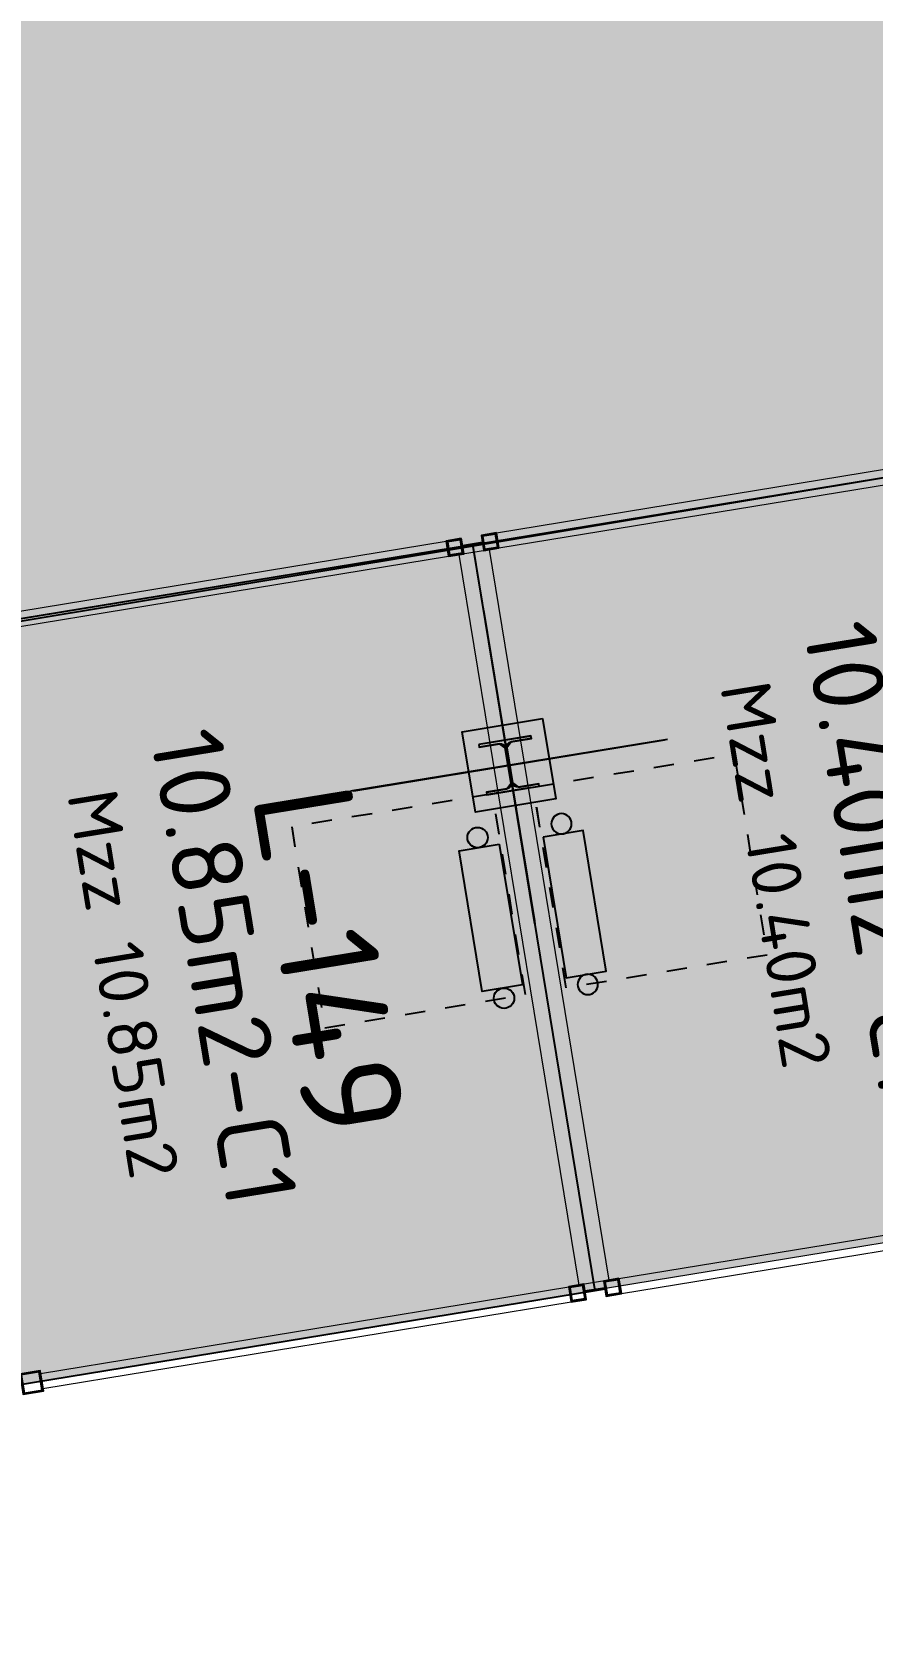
# Model space of a CAD drawing. Header units: metres. Extents: x 2 to 659295185, y -28 to 1124222152.
# Drawn here: x 655548.68 to 655552.81, y 1126663.12 to 1126670.96 of the extents above; entities that cross this region are included whole.
import ezdxf
from ezdxf.enums import TextEntityAlignment as Align

# ---------------------------------------------------------------- set-up
doc = ezdxf.new("R2010")
doc.units = ezdxf.units.M
doc.header["$MEASUREMENT"] = 0
for name, pattern in [('CCSM_C1_CUERPO BJ$0$CONTINUA', [0]), ('CCSM_C1_CUERPO HP$0$CONTINUA', [0]), ('DASHDOT', [1, 0.5, -0.25, 0, -0.25]), ('HIDDEN', [0.375, 0.25, -0.125])]:
    doc.linetypes.add(name, pattern=pattern)
doc.layers.get('0').update_dxf_attribs({"linetype": 'CONTINUOUS'})
for name, color, linetype in [('CCSM_C1_CUERPO BJ$0$A-AREAS COMERCIALES', 151, 'CONTINUOUS'), ('CCSM_C1_CUERPO BJ$0$A-FRENTE DE LOCAL', 4, 'CONTINUOUS'), ('CCSM_C1_CUERPO BJ$0$A-PARED', 2, 'CCSM_C1_CUERPO BJ$0$CONTINUA'), ('CCSM_C1_CUERPO BJ$0$ID_AREA EXACTA', 7, 'CONTINUOUS'), ('CCSM_C1_CUERPO BJ$0$ID_Nº LOCAL', 7, 'CONTINUOUS'), ('CCSM_C1_CUERPO BJ$0$ID_RUBRO', 7, 'CONTINUOUS'), ('CCSM_C1_CUERPO HP$0$A-MARCOS LOCALES', 4, 'CONTINUOUS'), ('CCSM_C1_CUERPO HP$0$A-PARED', 2, 'CCSM_C1_CUERPO HP$0$CONTINUA'), ('E_COTAS EJES J', 8, 'CONTINUOUS'), ('MESAS DE FERIA', 7, 'CONTINUOUS')]:
    doc.layers.add(name, color=color, linetype=linetype)
doc.layers.add('LOCALES ASIGNADOS', color=41, linetype='DASHDOT', lineweight=0)
doc.styles.add('CCSM_C1_CUERPO BJ$0$ROMANS', font='romans__.ttf')

# ---------------------------------------------------------------- blocks, each defined once
blk = doc.blocks.new('TUBO3X3')
at = {"layer": 'CCSM_C1_CUERPO HP$0$A-MARCOS LOCALES'}
for points in [[(-0.05, 0.0125), (0.025, 0.0125), (0.025, 0.0875), (-0.05, 0.0875)], [(-0.045, 0.0175), (0.02, 0.0175), (0.02, 0.0825), (-0.045, 0.0825)]]:
    blk.add_lwpolyline(points, close=True, dxfattribs=at)
blk = doc.blocks.new('SEPARADOR MINILOCAL')
at = {"layer": 'CCSM_C1_CUERPO HP$0$A-MARCOS LOCALES'}
for p, q in [((0.5377, -0.0429), (0.6377, -0.0429)), ((0.5377, -0.0479), (0.6377, -0.0479))]:
    blk.add_line(p, q, dxfattribs=at)
for p in [(0.5127, -0.0954), (0.6877, -0.0954)]:
    blk.add_blockref('TUBO3X3', p, dxfattribs=at)
blk = doc.blocks.new('4X4')
at = {"layer": 'CCSM_C1_CUERPO HP$0$A-MARCOS LOCALES'}
for points in [[(72.9, -0.2149), (73, -0.2149), (73, -0.1149), (72.9, -0.1149)], [(72.905, -0.2099), (72.995, -0.2099), (72.995, -0.1199), (72.905, -0.1199)]]:
    blk.add_lwpolyline(points, close=True, dxfattribs=at)
blk = doc.blocks.new('CCSM_C1_CUERPO BJ$0$IDENT LOCAL')
at = {"style": 'CCSM_C1_CUERPO BJ$0$ROMANS'}
for tag, height, p in [('AREA-EXACTA', 0.5, (0.587, 0.096)), ('NºLOCAL', 0.7, (1.17, 0.119)), ('RUBRO', 0.35, (0, 0)), ('USO', 0.35, (-0.587, -0.096))]:
    blk.add_attdef(tag, text='', height=height, rotation=279.3085, dxfattribs=at).set_placement(p, align=Align.BOTTOM_CENTER)
blk = doc.blocks.new('COLUMNAS MZZ LOCATEL')
at = {"color": 8}
for p, q in [((0, -0.7737), (0, 0.7737)), ((0.7889, 0), (-0.7889, 0))]:
    blk.add_line(p, q, dxfattribs=at)
blk.add_lwpolyline([(-0.2, 0.2), (0.2, 0.2), (0.2, -0.2), (-0.2, -0.2)], close=True)
blk = doc.blocks.new('ESC')
at = {"layer": 'MESAS DE FERIA'}
blk.add_lwpolyline([(68.2316, 75.5928), (68.9316, 75.5928), (68.9316, 75.3928), (68.2316, 75.3928)], close=True, dxfattribs=at)
for centre in [(68.1816, 75.4928), (68.9816, 75.4928)]:
    blk.add_circle(centre, 0.05, dxfattribs=at)

msp = doc.modelspace()

# ---------------------------------------------------------------- hatches: boundary and pattern name
at = {"layer": 'LOCALES ASIGNADOS'}
for points in [[(655552.0475, 1126766.2036), (655481.9173, 1126797.9895), (655477.5131, 1126790.9099), (655473.5315, 1126784.2823), (655468.8767, 1126776.1437), (655463.5388, 1126766.3475), (655461.3917, 1126762.2727), (655460.3726, 1126760.2599), (655457.5102, 1126754.5906), (655453.7975, 1126746.8941), (655450.9417, 1126740.6836), (655446.1355, 1126729.7442), (655441.9098, 1126719.3699), (655440.9385, 1126716.7924), (655462.8638, 1126708.3455), (655463.9885, 1126701.2842), (655471.536, 1126655.2372), (655553.5835, 1126668.8883), (655553.0078, 1126672.4046), (655567.0451, 1126674.7032)], [(655550.8411, 1126668.4413), (655551.4426, 1126664.7716), (655554.1837, 1126665.2234), (655553.5813, 1126668.888)], [(655542.3815, 1126667.0547), (655542.9821, 1126663.39), (655551.4443, 1126664.7745), (655550.8432, 1126668.4417)]]:
    msp.add_hatch(color=256, dxfattribs=at).paths.add_polyline_path(points)

# ---------------------------------------------------------------- linework, layer by layer
for points in [[(655471.6126, 1126655.25), (655553.5834, 1126668.8883), (655553.0076, 1126672.4046), (655567.045, 1126674.7031), (655552.0473, 1126766.2035), (655481.9172, 1126797.9895), (655477.5129, 1126790.9098), (655473.5313, 1126784.2823), (655468.8766, 1126776.1437), (655463.5386, 1126766.3474), (655461.3916, 1126762.2726), (655460.3725, 1126760.2599), (655457.5101, 1126754.5906), (655453.7973, 1126746.8941), (655450.9415, 1126740.6836), (655446.1353, 1126729.7441), (655441.9096, 1126719.3698), (655434.3244, 1126698.7954), (655428.6842, 1126681.1389), (655469.2363, 1126669.8084), (655471.5359, 1126655.2372), (655471.6126, 1126655.2498)], [(655550.8432, 1126668.4417), (655551.4447, 1126664.7719), (655542.9826, 1126663.3875), (655542.3819, 1126667.0522), (655550.8436, 1126668.4392)]]:
    msp.add_lwpolyline(points)
at = {"layer": 'CCSM_C1_CUERPO BJ$0$A-AREAS COMERCIALES', "lineweight": 5}
for points in [[(655550.8436, 1126668.4392), (655553.5834, 1126668.8883), (655554.1858, 1126665.2238), (655551.4455, 1126664.7746)], [(655551.4455, 1126664.7746), (655550.8436, 1126668.4392), (655547.9534, 1126667.9655), (655548.5541, 1126664.3007)]]:
    msp.add_lwpolyline(points, close=True, dxfattribs=at)
at = {"layer": 'CCSM_C1_CUERPO BJ$0$A-FRENTE DE LOCAL', "lineweight": 5}
for p, q in [((655550.9609, 1126668.4964), (655553.4046, 1126668.897)), ((655550.973, 1126668.4224), (655553.4167, 1126668.8229)), ((655548.12, 1126668.0308), (655550.7142, 1126668.456)), ((655548.1321, 1126667.9568), (655550.7263, 1126668.382)), ((655551.5628, 1126664.8318), (655554.0053, 1126665.2322)), ((655551.5628, 1126664.8318), (655554.0053, 1126665.2322)), ((655548.7207, 1126664.366), (655551.3161, 1126664.7914)), ((655548.7207, 1126664.366), (655551.3161, 1126664.7914)), ((655548.7328, 1126664.292), (655551.3282, 1126664.7174)), ((655548.7329, 1126664.2919), (655551.3282, 1126664.7174))]:
    msp.add_line(p, q, dxfattribs=at)
for points in [[(655551.5749, 1126664.7578), (655554.0174, 1126665.1582)], [(655551.5749, 1126664.7578), (655554.0174, 1126665.1581)]]:
    msp.add_lwpolyline(points, dxfattribs=at)
at = {"layer": 'CCSM_C1_CUERPO BJ$0$A-PARED', "lineweight": 5}
for points in [[(655550.7768, 1126668.3902), (655550.9249, 1126668.4145)], [(655550.7768, 1126668.3903), (655551.3654, 1126664.7995)], [(655550.7768, 1126668.3902), (655551.3654, 1126664.7995)], [(655550.9249, 1126668.4145), (655551.5134, 1126664.8238)], [(655550.9249, 1126668.4145), (655551.5134, 1126664.8237)], [(655551.5134, 1126664.8238), (655551.363, 1126664.7991)], [(655551.5134, 1126664.8237), (655551.363, 1126664.7991)]]:
    msp.add_lwpolyline(points, dxfattribs=at)
at = {"layer": 'E_COTAS EJES J'}
for p, q in [((655550.8976, 1126668.1174), (655551.1479, 1126666.5904)), ((655550.8976, 1126668.1173), (655551.1479, 1126666.5904)), ((655551.8012, 1126667.4815), (655550.2442, 1126667.2263)), ((655551.8012, 1126667.4815), (655550.2443, 1126667.2263)), ((655551.1307, 1126667.4983), (655550.8741, 1126667.4562)), ((655551.1307, 1126667.4982), (655550.8741, 1126667.4562)), ((655550.8741, 1126667.4562), (655550.8761, 1126667.4439)), ((655550.8741, 1126667.4562), (655550.8761, 1126667.4438)), ((655550.8761, 1126667.4439), (655550.9765, 1126667.4603)), ((655550.8761, 1126667.4438), (655550.9765, 1126667.4603)), ((655550.976, 1126667.4603), (655550.8773, 1126667.4441)), ((655550.976, 1126667.4602), (655550.8774, 1126667.444)), ((655551.0047, 1126667.4396), (655550.976, 1126667.4603)), ((655551.0047, 1126667.4396), (655550.976, 1126667.4602)), ((655550.9765, 1126667.4603), (655550.9861, 1126667.46)), ((655550.9765, 1126667.4603), (655550.9861, 1126667.46)), ((655550.9861, 1126667.46), (655550.9948, 1126667.4561)), ((655550.9861, 1126667.46), (655550.9948, 1126667.456)), ((655550.9948, 1126667.4561), (655551.0013, 1126667.4491)), ((655550.9948, 1126667.456), (655551.0013, 1126667.449)), ((655551.0013, 1126667.4491), (655551.0047, 1126667.4401)), ((655551.0013, 1126667.449), (655551.0047, 1126667.4401)), ((655551.0047, 1126667.4401), (655551.0331, 1126667.2664)), ((655551.0047, 1126667.4401), (655551.0331, 1126667.2664)), ((655551.033, 1126667.2669), (655551.0047, 1126667.4396)), ((655551.0331, 1126667.2669), (655551.0047, 1126667.4396)), ((655551.0328, 1126667.4696), (655551.0121, 1126667.4408)), ((655551.0121, 1126667.4413), (655551.0124, 1126667.4509)), ((655551.0121, 1126667.4413), (655551.0124, 1126667.4508)), ((655551.0405, 1126667.2677), (655551.0121, 1126667.4413)), ((655551.0405, 1126667.2676), (655551.0121, 1126667.4413)), ((655551.0121, 1126667.4408), (655551.0404, 1126667.2681)), ((655551.0328, 1126667.4695), (655551.0122, 1126667.4408)), ((655551.0122, 1126667.4408), (655551.0405, 1126667.2681)), ((655551.0124, 1126667.4509), (655551.0163, 1126667.4596)), ((655551.0124, 1126667.4508), (655551.0164, 1126667.4596)), ((655551.0163, 1126667.4596), (655551.0233, 1126667.4661)), ((655551.0164, 1126667.4596), (655551.0233, 1126667.4661)), ((655551.0233, 1126667.4661), (655551.0323, 1126667.4695)), ((655551.0233, 1126667.4661), (655551.0323, 1126667.4694)), ((655551.0323, 1126667.4695), (655551.1327, 1126667.4859)), ((655551.0323, 1126667.4694), (655551.1327, 1126667.4859)), ((655551.1315, 1126667.4857), (655551.0328, 1126667.4696)), ((655551.1315, 1126667.4857), (655551.0328, 1126667.4695)), ((655551.1327, 1126667.4859), (655551.1307, 1126667.4983)), ((655551.1327, 1126667.4859), (655551.1307, 1126667.4982)), ((655551.0129, 1126667.2383), (655550.9125, 1126667.2218)), ((655551.0129, 1126667.2383), (655550.9125, 1126667.2218)), ((655550.9125, 1126667.2218), (655550.9145, 1126667.2095)), ((655550.9125, 1126667.2218), (655550.9145, 1126667.2095)), ((655550.9137, 1126667.222), (655551.0124, 1126667.2382)), ((655550.9137, 1126667.222), (655551.0124, 1126667.2382)), ((655550.9145, 1126667.2095), (655551.1711, 1126667.2516)), ((655550.9145, 1126667.2095), (655551.1711, 1126667.2515)), ((655550.9836, 1126667.2208), (655550.9491, 1126667.2152)), ((655550.9836, 1126667.2208), (655550.9491, 1126667.2151)), ((655551.102, 1126667.2402), (655550.9836, 1126667.2208)), ((655551.102, 1126667.2402), (655550.9836, 1126667.2208)), ((655551.0124, 1126667.2382), (655551.033, 1126667.2669)), ((655551.0124, 1126667.2382), (655551.0331, 1126667.2669)), ((655551.0219, 1126667.2417), (655551.0129, 1126667.2383)), ((655551.0219, 1126667.2416), (655551.0129, 1126667.2383)), ((655551.0289, 1126667.2482), (655551.0219, 1126667.2417)), ((655551.0289, 1126667.2481), (655551.0219, 1126667.2416)), ((655551.0328, 1126667.2569), (655551.0289, 1126667.2482)), ((655551.0328, 1126667.2568), (655551.0289, 1126667.2481)), ((655551.0331, 1126667.2664), (655551.0328, 1126667.2569)), ((655551.0331, 1126667.2664), (655551.0328, 1126667.2568)), ((655551.0404, 1126667.2681), (655551.0692, 1126667.2475)), ((655551.0405, 1126667.2681), (655551.0692, 1126667.2475)), ((655551.0439, 1126667.2587), (655551.0405, 1126667.2677)), ((655551.0439, 1126667.2587), (655551.0405, 1126667.2676)), ((655551.0504, 1126667.2517), (655551.0439, 1126667.2587)), ((655551.0504, 1126667.2517), (655551.0439, 1126667.2587)), ((655551.0591, 1126667.2478), (655551.0504, 1126667.2517)), ((655551.0591, 1126667.2477), (655551.0504, 1126667.2517)), ((655551.0687, 1126667.2474), (655551.0591, 1126667.2478)), ((655551.0687, 1126667.2474), (655551.0591, 1126667.2477)), ((655551.1691, 1126667.2639), (655551.0687, 1126667.2474)), ((655551.1691, 1126667.2639), (655551.0687, 1126667.2474)), ((655551.0692, 1126667.2475), (655551.1678, 1126667.2637)), ((655551.0692, 1126667.2475), (655551.1679, 1126667.2637)), ((655551.1366, 1126667.2459), (655551.102, 1126667.2402)), ((655551.1366, 1126667.2459), (655551.102, 1126667.2402)), ((655551.1711, 1126667.2516), (655551.1691, 1126667.2639)), ((655551.1711, 1126667.2515), (655551.1691, 1126667.2639))]:
    msp.add_line(p, q, dxfattribs=at)
for points in [[(655550.8741, 1126667.4562), (655550.8761, 1126667.4439), (655550.9765, 1126667.4603), (655550.9861, 1126667.46), (655550.9948, 1126667.4561), (655551.0013, 1126667.4491), (655551.0047, 1126667.4401), (655551.0331, 1126667.2664), (655551.0328, 1126667.2569), (655551.0289, 1126667.2482), (655551.0219, 1126667.2417), (655551.0129, 1126667.2383), (655550.9125, 1126667.2218), (655550.9145, 1126667.2095), (655551.1711, 1126667.2516), (655551.1691, 1126667.2639), (655551.0687, 1126667.2474), (655551.0591, 1126667.2478), (655551.0504, 1126667.2517), (655551.0439, 1126667.2587), (655551.0405, 1126667.2677), (655551.0121, 1126667.4413), (655551.0124, 1126667.4509), (655551.0163, 1126667.4596), (655551.0233, 1126667.4661), (655551.0323, 1126667.4695), (655551.1327, 1126667.4859), (655551.1307, 1126667.4983), (655550.8741, 1126667.4562)], [(655550.8741, 1126667.4562), (655550.8761, 1126667.4438), (655550.9765, 1126667.4603), (655550.9861, 1126667.46), (655550.9948, 1126667.456), (655551.0013, 1126667.449), (655551.0047, 1126667.4401), (655551.0331, 1126667.2664), (655551.0328, 1126667.2568), (655551.0289, 1126667.2481), (655551.0219, 1126667.2416), (655551.0129, 1126667.2383), (655550.9125, 1126667.2218), (655550.9145, 1126667.2095), (655551.1711, 1126667.2515), (655551.1691, 1126667.2639), (655551.0687, 1126667.2474), (655551.0591, 1126667.2477), (655551.0504, 1126667.2517), (655551.0439, 1126667.2587), (655551.0405, 1126667.2676), (655551.0121, 1126667.4413), (655551.0124, 1126667.4508), (655551.0164, 1126667.4596), (655551.0233, 1126667.4661), (655551.0323, 1126667.4694), (655551.1327, 1126667.4859), (655551.1307, 1126667.4982), (655550.8741, 1126667.4562)]]:
    msp.add_lwpolyline(points, close=True, dxfattribs=at)
at = {"layer": 'MESAS DE FERIA', "linetype": 'HIDDEN', "ltscale": 0.05}
for points in [[(655551.3043, 1126666.26), (655551.1425, 1126667.2469), (655552.1294, 1126667.4086), (655552.2911, 1126666.4218)], [(655551.3043, 1126666.26), (655551.1426, 1126667.2468), (655552.1294, 1126667.4086), (655552.2911, 1126666.4218)], [(655551.1041, 1126666.2272), (655550.9417, 1126667.2139), (655549.955, 1126667.0515), (655550.1174, 1126666.0648)], [(655551.1041, 1126666.2271), (655550.9417, 1126667.2139), (655549.955, 1126667.0514), (655550.1174, 1126666.0647)]]:
    msp.add_lwpolyline(points, close=True, dxfattribs=at)

# ---------------------------------------------------------------- block references
at = {"lineweight": 5}
ref = msp.add_blockref('CCSM_C1_CUERPO BJ$0$IDENT LOCAL', (655551.9699, 1126666.7063), dxfattribs=dict(at, xscale=0.7000000000307619, yscale=0.7000000000307619, zscale=0.7000000000307619, rotation=359.9864694980393))
ref.add_attrib('NºLOCAL', 'L-150', dxfattribs={"layer": 'CCSM_C1_CUERPO BJ$0$ID_Nº LOCAL', "height": 0.49, "rotation": 279.29492, "style": 'CCSM_C1_CUERPO BJ$0$ROMANS'}).set_placement((655552.9612, 1126666.8685), align=Align.BOTTOM_CENTER)
ref.add_attrib('RUBRO', 'Mzz 10.40m2', dxfattribs={"layer": 'CCSM_C1_CUERPO BJ$0$ID_RUBRO', "height": 0.245, "rotation": 279.29492, "style": 'CCSM_C1_CUERPO BJ$0$ROMANS'}).set_placement((655552.1423, 1126666.7852), align=Align.BOTTOM_CENTER)
ref.add_attrib('AREA-EXACTA', '10.40m2-C1', dxfattribs={"layer": 'CCSM_C1_CUERPO BJ$0$ID_AREA EXACTA', "height": 0.35, "rotation": 279.29492, "style": 'CCSM_C1_CUERPO BJ$0$ROMANS'}).set_placement((655552.5533, 1126666.8524), align=Align.BOTTOM_CENTER)
ref = msp.add_blockref('CCSM_C1_CUERPO BJ$0$IDENT LOCAL', (655551.9699, 1126666.7063), dxfattribs=dict(at, xscale=0.6999999999735645, yscale=0.6999999999735645, zscale=0.6999999999735645, rotation=359.9866111139342))
ref.add_attrib('NºLOCAL', 'L-150', dxfattribs={"layer": 'CCSM_C1_CUERPO BJ$0$ID_Nº LOCAL', "height": 0.49, "rotation": 279.29506, "style": 'CCSM_C1_CUERPO BJ$0$ROMANS'}).set_placement((655552.9612, 1126666.8685), align=Align.BOTTOM_CENTER)
ref.add_attrib('RUBRO', 'Mzz 10.40m2', dxfattribs={"layer": 'CCSM_C1_CUERPO BJ$0$ID_RUBRO', "height": 0.245, "rotation": 279.29506, "style": 'CCSM_C1_CUERPO BJ$0$ROMANS'}).set_placement((655552.1423, 1126666.7851), align=Align.BOTTOM_CENTER)
ref.add_attrib('AREA-EXACTA', '10.40m2-C1', dxfattribs={"layer": 'CCSM_C1_CUERPO BJ$0$ID_AREA EXACTA', "height": 0.35, "rotation": 279.29506, "style": 'CCSM_C1_CUERPO BJ$0$ROMANS'}).set_placement((655552.5534, 1126666.8524), align=Align.BOTTOM_CENTER)
ref = msp.add_blockref('CCSM_C1_CUERPO BJ$0$IDENT LOCAL', (655548.7623, 1126666.1696), dxfattribs=dict(at, xscale=0.6998249999739418, yscale=0.6998249999739418, zscale=0.6998249999739418, rotation=359.9864694885785))
ref.add_attrib('NºLOCAL', 'L-149', dxfattribs={"layer": 'CCSM_C1_CUERPO BJ$0$ID_Nº LOCAL', "height": 0.48988, "rotation": 279.29492, "style": 'CCSM_C1_CUERPO BJ$0$ROMANS'}).set_placement((655549.7534, 1126666.3318), align=Align.BOTTOM_CENTER)
ref.add_attrib('RUBRO', 'Mzz 10.85m2', dxfattribs={"layer": 'CCSM_C1_CUERPO BJ$0$ID_RUBRO', "height": 0.244939, "rotation": 279.29492, "style": 'CCSM_C1_CUERPO BJ$0$ROMANS'}).set_placement((655548.9347, 1126666.2484), align=Align.BOTTOM_CENTER)
ref.add_attrib('AREA-EXACTA', '10.85m2-C1', dxfattribs={"layer": 'CCSM_C1_CUERPO BJ$0$ID_AREA EXACTA', "height": 0.34991, "rotation": 279.29492, "style": 'CCSM_C1_CUERPO BJ$0$ROMANS'}).set_placement((655549.3456, 1126666.3157), align=Align.BOTTOM_CENTER)
ref = msp.add_blockref('CCSM_C1_CUERPO BJ$0$IDENT LOCAL', (655548.7623, 1126666.1695), dxfattribs=dict(at, xscale=0.6998250000332144, yscale=0.6998250000332144, zscale=0.6998250000332144, rotation=359.9866111208262))
ref.add_attrib('NºLOCAL', 'L-149', dxfattribs={"layer": 'CCSM_C1_CUERPO BJ$0$ID_Nº LOCAL', "height": 0.48988, "rotation": 279.29506, "style": 'CCSM_C1_CUERPO BJ$0$ROMANS'}).set_placement((655549.7534, 1126666.3317), align=Align.BOTTOM_CENTER)
ref.add_attrib('RUBRO', 'Mzz 10.85m2', dxfattribs={"layer": 'CCSM_C1_CUERPO BJ$0$ID_RUBRO', "height": 0.244939, "rotation": 279.29506, "style": 'CCSM_C1_CUERPO BJ$0$ROMANS'}).set_placement((655548.9347, 1126666.2484), align=Align.BOTTOM_CENTER)
ref.add_attrib('AREA-EXACTA', '10.85m2-C1', dxfattribs={"layer": 'CCSM_C1_CUERPO BJ$0$ID_AREA EXACTA', "height": 0.34991, "rotation": 279.29506, "style": 'CCSM_C1_CUERPO BJ$0$ROMANS'}).set_placement((655549.3456, 1126666.3156), align=Align.BOTTOM_CENTER)
at = {"layer": 'CCSM_C1_CUERPO HP$0$A-MARCOS LOCALES'}
for p, rotation in [((655551.4309, 1126668.4895), 189.3085884093933), ((655552.0328, 1126664.8249), 189.3084467927), ((655552.0328, 1126664.8248), 189.3085884093933)]:
    msp.add_blockref('SEPARADOR MINILOCAL', p, dxfattribs=dict(at, rotation=rotation))
at = {"layer": 'CCSM_C1_CUERPO HP$0$A-PARED'}
for p, rotation in [((655537.0406, 1126736.337), 279.3084464878665), ((655537.0404, 1126736.3369), 279.3085881045599)]:
    msp.add_blockref('4X4', p, dxfattribs=dict(at, rotation=rotation))
at = {"layer": 'E_COTAS EJES J'}
for p, rotation in [((655551.0227, 1126667.3539), 279.308451382899), ((655551.0227, 1126667.3539), 279.3085927561572), ((655551.0231, 1126667.354), 279.308451382899), ((655551.0231, 1126667.3539), 279.3085927561572)]:
    msp.add_blockref('COLUMNAS MZZ LOCATEL', p, dxfattribs=dict(at, rotation=rotation))
at = {"layer": 'MESAS DE FERIA', "xscale": -1}
for p, rotation in [((655614.751, 1126746.5615), 99.30845122719113), ((655614.7508, 1126746.5616), 99.30859275615718)]:
    msp.add_blockref('ESC', p, dxfattribs=dict(at, rotation=rotation))
at = {"layer": 'MESAS DE FERIA'}
for p, rotation in [((655465.3048, 1126722.015), 279.3465839169331), ((655465.3047, 1126722.0148), 279.3467255355968)]:
    msp.add_blockref('ESC', p, dxfattribs=dict(at, rotation=rotation))

doc.saveas('drawing.dxf')
